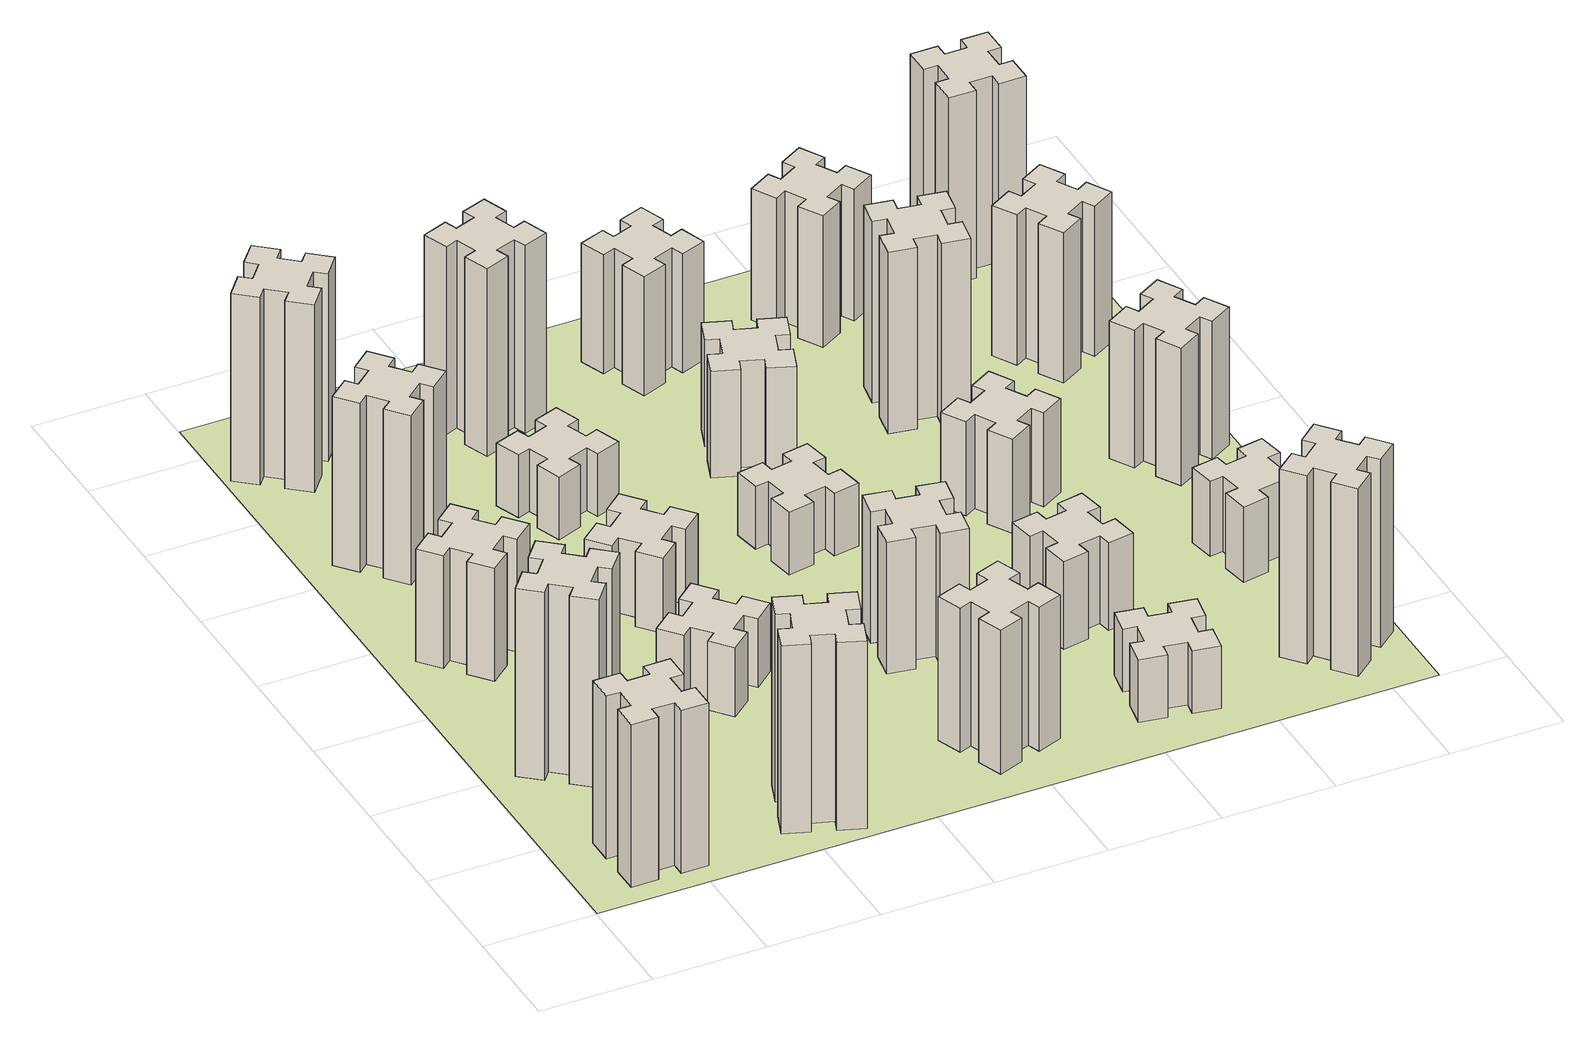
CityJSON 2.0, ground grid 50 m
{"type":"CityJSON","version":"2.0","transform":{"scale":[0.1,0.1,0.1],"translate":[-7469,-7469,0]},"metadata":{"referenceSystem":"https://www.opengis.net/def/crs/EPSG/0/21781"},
"CityObjects":{
"building1":{"type":"Building","attributes":{"class":"1000","function":"1000","usage":"1000","yearOfConstruction":2016,"roofType":"1000","measuredHeight":78,"storeysAboveGround":30,"storeysBelowGround":0},"geometry":[{"type":"Solid","lod":"1","boundaries":[[[[0,1,2,3,4,5,6,7,8,9,10,11,12,13,14,15,16,17,18,19]],[[17,16,20,21]],[[16,15,22,20]],[[15,14,23,22]],[[14,13,24,23]],[[13,12,25,24]],[[12,11,26,25]],[[11,10,27,26]],[[10,9,28,27]],[[9,8,29,28]],[[8,7,30,29]],[[7,6,31,30]],[[6,5,32,31]],[[5,4,33,32]],[[4,3,34,33]],[[3,2,35,34]],[[2,1,36,35]],[[1,0,37,36]],[[0,19,38,37]],[[19,18,39,38]],[[18,17,21,39]],[[24,25,26,27,28,29,30,31,32,33,34,35,36,37,38,39,21,20,22,23]]]]}]},
"building2":{"type":"Building","attributes":{"class":"1000","function":"1000","usage":"1000","yearOfConstruction":2016,"roofType":"1000","measuredHeight":90,"storeysAboveGround":30,"storeysBelowGround":0},"geometry":[{"type":"Solid","lod":"1","boundaries":[[[[40,41,42,43,44,45,46,47,48,49,50,51,52,53,54,55,56,57,58,59]],[[57,56,60,61]],[[56,55,62,60]],[[55,54,63,62]],[[54,53,64,63]],[[53,52,65,64]],[[52,51,66,65]],[[51,50,67,66]],[[50,49,68,67]],[[49,48,69,68]],[[48,47,70,69]],[[47,46,71,70]],[[46,45,72,71]],[[45,44,73,72]],[[44,43,74,73]],[[43,42,75,74]],[[42,41,76,75]],[[41,40,77,76]],[[40,59,78,77]],[[59,58,79,78]],[[58,57,61,79]],[[64,65,66,67,68,69,70,71,72,73,74,75,76,77,78,79,61,60,62,63]]]]}]},
"building3":{"type":"Building","attributes":{"class":"1000","function":"1000","usage":"1000","yearOfConstruction":2016,"roofType":"1000","measuredHeight":54,"storeysAboveGround":30,"storeysBelowGround":0},"geometry":[{"type":"Solid","lod":"1","boundaries":[[[[80,81,82,83,84,85,86,87,88,89,90,91,92,93,94,95,96,97,98,99]],[[97,96,100,101]],[[96,95,102,100]],[[95,94,103,102]],[[94,93,104,103]],[[93,92,105,104]],[[92,91,106,105]],[[91,90,107,106]],[[90,89,108,107]],[[89,88,109,108]],[[88,87,110,109]],[[87,86,111,110]],[[86,85,112,111]],[[85,84,113,112]],[[84,83,114,113]],[[83,82,115,114]],[[82,81,116,115]],[[81,80,117,116]],[[80,99,118,117]],[[99,98,119,118]],[[98,97,101,119]],[[104,105,106,107,108,109,110,111,112,113,114,115,116,117,118,119,101,100,102,103]]]]}]},
"building4":{"type":"Building","attributes":{"class":"1000","function":"1000","usage":"1000","yearOfConstruction":2016,"roofType":"1000","measuredHeight":81,"storeysAboveGround":30,"storeysBelowGround":0},"geometry":[{"type":"Solid","lod":"1","boundaries":[[[[120,121,122,123,124,125,126,127,128,129,130,131,132,133,134,135,136,137,138,139]],[[137,136,140,141]],[[136,135,142,140]],[[135,134,143,142]],[[134,133,144,143]],[[133,132,145,144]],[[132,131,146,145]],[[131,130,147,146]],[[130,129,148,147]],[[129,128,149,148]],[[128,127,150,149]],[[127,126,151,150]],[[126,125,152,151]],[[125,124,153,152]],[[124,123,154,153]],[[123,122,155,154]],[[122,121,156,155]],[[121,120,157,156]],[[120,139,158,157]],[[139,138,159,158]],[[138,137,141,159]],[[144,145,146,147,148,149,150,151,152,153,154,155,156,157,158,159,141,140,142,143]]]]}]},
"building5":{"type":"Building","attributes":{"class":"1000","function":"1000","usage":"1000","yearOfConstruction":2016,"roofType":"1000","measuredHeight":90,"storeysAboveGround":30,"storeysBelowGround":0},"geometry":[{"type":"Solid","lod":"1","boundaries":[[[[160,161,162,163,164,165,166,167,168,169,170,171,172,173,174,175,176,177,178,179]],[[177,176,180,181]],[[176,175,182,180]],[[175,174,183,182]],[[174,173,184,183]],[[173,172,185,184]],[[172,171,186,185]],[[171,170,187,186]],[[170,169,188,187]],[[169,168,189,188]],[[168,167,190,189]],[[167,166,191,190]],[[166,165,192,191]],[[165,164,193,192]],[[164,163,194,193]],[[163,162,195,194]],[[162,161,196,195]],[[161,160,197,196]],[[160,179,198,197]],[[179,178,199,198]],[[178,177,181,199]],[[184,185,186,187,188,189,190,191,192,193,194,195,196,197,198,199,181,180,182,183]]]]}]},
"building6":{"type":"Building","attributes":{"class":"1000","function":"1000","usage":"1000","yearOfConstruction":2016,"roofType":"1000","measuredHeight":90,"storeysAboveGround":30,"storeysBelowGround":0},"geometry":[{"type":"Solid","lod":"1","boundaries":[[[[200,201,202,203,204,205,206,207,208,209,210,211,212,213,214,215,216,217,218,219]],[[217,216,220,221]],[[216,215,222,220]],[[215,214,223,222]],[[214,213,224,223]],[[213,212,225,224]],[[212,211,226,225]],[[211,210,227,226]],[[210,209,228,227]],[[209,208,229,228]],[[208,207,230,229]],[[207,206,231,230]],[[206,205,232,231]],[[205,204,233,232]],[[204,203,234,233]],[[203,202,235,234]],[[202,201,236,235]],[[201,200,237,236]],[[200,219,238,237]],[[219,218,239,238]],[[218,217,221,239]],[[224,225,226,227,228,229,230,231,232,233,234,235,236,237,238,239,221,220,222,223]]]]}]},
"building7":{"type":"Building","attributes":{"class":"1000","function":"1000","usage":"1000","yearOfConstruction":2016,"roofType":"1000","measuredHeight":33,"storeysAboveGround":30,"storeysBelowGround":0},"geometry":[{"type":"Solid","lod":"1","boundaries":[[[[240,241,242,243,244,245,246,247,248,249,250,251,252,253,254,255,256,257,258,259]],[[257,256,260,261]],[[256,255,262,260]],[[255,254,263,262]],[[254,253,264,263]],[[253,252,265,264]],[[252,251,266,265]],[[251,250,267,266]],[[250,249,268,267]],[[249,248,269,268]],[[248,247,270,269]],[[247,246,271,270]],[[246,245,272,271]],[[245,244,273,272]],[[244,243,274,273]],[[243,242,275,274]],[[242,241,276,275]],[[241,240,277,276]],[[240,259,278,277]],[[259,258,279,278]],[[258,257,261,279]],[[264,265,266,267,268,269,270,271,272,273,274,275,276,277,278,279,261,260,262,263]]]]}]},
"building8":{"type":"Building","attributes":{"class":"1000","function":"1000","usage":"1000","yearOfConstruction":2016,"roofType":"1000","measuredHeight":36,"storeysAboveGround":30,"storeysBelowGround":0},"geometry":[{"type":"Solid","lod":"1","boundaries":[[[[280,281,282,283,284,285,286,287,288,289,290,291,292,293,294,295,296,297,298,299]],[[297,296,300,301]],[[296,295,302,300]],[[295,294,303,302]],[[294,293,304,303]],[[293,292,305,304]],[[292,291,306,305]],[[291,290,307,306]],[[290,289,308,307]],[[289,288,309,308]],[[288,287,310,309]],[[287,286,311,310]],[[286,285,312,311]],[[285,284,313,312]],[[284,283,314,313]],[[283,282,315,314]],[[282,281,316,315]],[[281,280,317,316]],[[280,299,318,317]],[[299,298,319,318]],[[298,297,301,319]],[[304,305,306,307,308,309,310,311,312,313,314,315,316,317,318,319,301,300,302,303]]]]}]},
"building9":{"type":"Building","attributes":{"class":"1000","function":"1000","usage":"1000","yearOfConstruction":2016,"roofType":"1000","measuredHeight":30,"storeysAboveGround":30,"storeysBelowGround":0},"geometry":[{"type":"Solid","lod":"1","boundaries":[[[[320,321,322,323,324,325,326,327,328,329,330,331,332,333,334,335,336,337,338,339]],[[337,336,340,341]],[[336,335,342,340]],[[335,334,343,342]],[[334,333,344,343]],[[333,332,345,344]],[[332,331,346,345]],[[331,330,347,346]],[[330,329,348,347]],[[329,328,349,348]],[[328,327,350,349]],[[327,326,351,350]],[[326,325,352,351]],[[325,324,353,352]],[[324,323,354,353]],[[323,322,355,354]],[[322,321,356,355]],[[321,320,357,356]],[[320,339,358,357]],[[339,338,359,358]],[[338,337,341,359]],[[344,345,346,347,348,349,350,351,352,353,354,355,356,357,358,359,341,340,342,343]]]]}]},
"building10":{"type":"Building","attributes":{"class":"1000","function":"1000","usage":"1000","yearOfConstruction":2016,"roofType":"1000","measuredHeight":69,"storeysAboveGround":30,"storeysBelowGround":0},"geometry":[{"type":"Solid","lod":"1","boundaries":[[[[360,361,362,363,364,365,366,367,368,369,370,371,372,373,374,375,376,377,378,379]],[[377,376,380,381]],[[376,375,382,380]],[[375,374,383,382]],[[374,373,384,383]],[[373,372,385,384]],[[372,371,386,385]],[[371,370,387,386]],[[370,369,388,387]],[[369,368,389,388]],[[368,367,390,389]],[[367,366,391,390]],[[366,365,392,391]],[[365,364,393,392]],[[364,363,394,393]],[[363,362,395,394]],[[362,361,396,395]],[[361,360,397,396]],[[360,379,398,397]],[[379,378,399,398]],[[378,377,381,399]],[[384,385,386,387,388,389,390,391,392,393,394,395,396,397,398,399,381,380,382,383]]]]}]},
"building11":{"type":"Building","attributes":{"class":"1000","function":"1000","usage":"1000","yearOfConstruction":2016,"roofType":"1000","measuredHeight":90,"storeysAboveGround":30,"storeysBelowGround":0},"geometry":[{"type":"Solid","lod":"1","boundaries":[[[[400,401,402,403,404,405,406,407,408,409,410,411,412,413,414,415,416,417,418,419]],[[417,416,420,421]],[[416,415,422,420]],[[415,414,423,422]],[[414,413,424,423]],[[413,412,425,424]],[[412,411,426,425]],[[411,410,427,426]],[[410,409,428,427]],[[409,408,429,428]],[[408,407,430,429]],[[407,406,431,430]],[[406,405,432,431]],[[405,404,433,432]],[[404,403,434,433]],[[403,402,435,434]],[[402,401,436,435]],[[401,400,437,436]],[[400,419,438,437]],[[419,418,439,438]],[[418,417,421,439]],[[424,425,426,427,428,429,430,431,432,433,434,435,436,437,438,439,421,420,422,423]]]]}]},
"building12":{"type":"Building","attributes":{"class":"1000","function":"1000","usage":"1000","yearOfConstruction":2016,"roofType":"1000","measuredHeight":63,"storeysAboveGround":30,"storeysBelowGround":0},"geometry":[{"type":"Solid","lod":"1","boundaries":[[[[440,441,442,443,444,445,446,447,448,449,450,451,452,453,454,455,456,457,458,459]],[[457,456,460,461]],[[456,455,462,460]],[[455,454,463,462]],[[454,453,464,463]],[[453,452,465,464]],[[452,451,466,465]],[[451,450,467,466]],[[450,449,468,467]],[[449,448,469,468]],[[448,447,470,469]],[[447,446,471,470]],[[446,445,472,471]],[[445,444,473,472]],[[444,443,474,473]],[[443,442,475,474]],[[442,441,476,475]],[[441,440,477,476]],[[440,459,478,477]],[[459,458,479,478]],[[458,457,461,479]],[[464,465,466,467,468,469,470,471,472,473,474,475,476,477,478,479,461,460,462,463]]]]}]},
"building13":{"type":"Building","attributes":{"class":"1000","function":"1000","usage":"1000","yearOfConstruction":2016,"roofType":"1000","measuredHeight":30,"storeysAboveGround":30,"storeysBelowGround":0},"geometry":[{"type":"Solid","lod":"1","boundaries":[[[[480,481,482,483,484,485,486,487,488,489,490,491,492,493,494,495,496,497,498,499]],[[497,496,500,501]],[[496,495,502,500]],[[495,494,503,502]],[[494,493,504,503]],[[493,492,505,504]],[[492,491,506,505]],[[491,490,507,506]],[[490,489,508,507]],[[489,488,509,508]],[[488,487,510,509]],[[487,486,511,510]],[[486,485,512,511]],[[485,484,513,512]],[[484,483,514,513]],[[483,482,515,514]],[[482,481,516,515]],[[481,480,517,516]],[[480,499,518,517]],[[499,498,519,518]],[[498,497,501,519]],[[504,505,506,507,508,509,510,511,512,513,514,515,516,517,518,519,501,500,502,503]]]]}]},
"building14":{"type":"Building","attributes":{"class":"1000","function":"1000","usage":"1000","yearOfConstruction":2016,"roofType":"1000","measuredHeight":51,"storeysAboveGround":30,"storeysBelowGround":0},"geometry":[{"type":"Solid","lod":"1","boundaries":[[[[520,521,522,523,524,525,526,527,528,529,530,531,532,533,534,535,536,537,538,539]],[[537,536,540,541]],[[536,535,542,540]],[[535,534,543,542]],[[534,533,544,543]],[[533,532,545,544]],[[532,531,546,545]],[[531,530,547,546]],[[530,529,548,547]],[[529,528,549,548]],[[528,527,550,549]],[[527,526,551,550]],[[526,525,552,551]],[[525,524,553,552]],[[524,523,554,553]],[[523,522,555,554]],[[522,521,556,555]],[[521,520,557,556]],[[520,539,558,557]],[[539,538,559,558]],[[538,537,541,559]],[[544,545,546,547,548,549,550,551,552,553,554,555,556,557,558,559,541,540,542,543]]]]}]},
"building15":{"type":"Building","attributes":{"class":"1000","function":"1000","usage":"1000","yearOfConstruction":2016,"roofType":"1000","measuredHeight":30,"storeysAboveGround":30,"storeysBelowGround":0},"geometry":[{"type":"Solid","lod":"1","boundaries":[[[[560,561,562,563,564,565,566,567,568,569,570,571,572,573,574,575,576,577,578,579]],[[577,576,580,581]],[[576,575,582,580]],[[575,574,583,582]],[[574,573,584,583]],[[573,572,585,584]],[[572,571,586,585]],[[571,570,587,586]],[[570,569,588,587]],[[569,568,589,588]],[[568,567,590,589]],[[567,566,591,590]],[[566,565,592,591]],[[565,564,593,592]],[[564,563,594,593]],[[563,562,595,594]],[[562,561,596,595]],[[561,560,597,596]],[[560,579,598,597]],[[579,578,599,598]],[[578,577,581,599]],[[584,585,586,587,588,589,590,591,592,593,594,595,596,597,598,599,581,580,582,583]]]]}]},
"building16":{"type":"Building","attributes":{"class":"1000","function":"1000","usage":"1000","yearOfConstruction":2016,"roofType":"1000","measuredHeight":57,"storeysAboveGround":30,"storeysBelowGround":0},"geometry":[{"type":"Solid","lod":"1","boundaries":[[[[600,601,602,603,604,605,606,607,608,609,610,611,612,613,614,615,616,617,618,619]],[[617,616,620,621]],[[616,615,622,620]],[[615,614,623,622]],[[614,613,624,623]],[[613,612,625,624]],[[612,611,626,625]],[[611,610,627,626]],[[610,609,628,627]],[[609,608,629,628]],[[608,607,630,629]],[[607,606,631,630]],[[606,605,632,631]],[[605,604,633,632]],[[604,603,634,633]],[[603,602,635,634]],[[602,601,636,635]],[[601,600,637,636]],[[600,619,638,637]],[[619,618,639,638]],[[618,617,621,639]],[[624,625,626,627,628,629,630,631,632,633,634,635,636,637,638,639,621,620,622,623]]]]}]},
"building17":{"type":"Building","attributes":{"class":"1000","function":"1000","usage":"1000","yearOfConstruction":2016,"roofType":"1000","measuredHeight":42,"storeysAboveGround":30,"storeysBelowGround":0},"geometry":[{"type":"Solid","lod":"1","boundaries":[[[[640,641,642,643,644,645,646,647,648,649,650,651,652,653,654,655,656,657,658,659]],[[657,656,660,661]],[[656,655,662,660]],[[655,654,663,662]],[[654,653,664,663]],[[653,652,665,664]],[[652,651,666,665]],[[651,650,667,666]],[[650,649,668,667]],[[649,648,669,668]],[[648,647,670,669]],[[647,646,671,670]],[[646,645,672,671]],[[645,644,673,672]],[[644,643,674,673]],[[643,642,675,674]],[[642,641,676,675]],[[641,640,677,676]],[[640,659,678,677]],[[659,658,679,678]],[[658,657,661,679]],[[664,665,666,667,668,669,670,671,672,673,674,675,676,677,678,679,661,660,662,663]]]]}]},
"building18":{"type":"Building","attributes":{"class":"1000","function":"1000","usage":"1000","yearOfConstruction":2016,"roofType":"1000","measuredHeight":45,"storeysAboveGround":30,"storeysBelowGround":0},"geometry":[{"type":"Solid","lod":"1","boundaries":[[[[680,681,682,683,684,685,686,687,688,689,690,691,692,693,694,695,696,697,698,699]],[[697,696,700,701]],[[696,695,702,700]],[[695,694,703,702]],[[694,693,704,703]],[[693,692,705,704]],[[692,691,706,705]],[[691,690,707,706]],[[690,689,708,707]],[[689,688,709,708]],[[688,687,710,709]],[[687,686,711,710]],[[686,685,712,711]],[[685,684,713,712]],[[684,683,714,713]],[[683,682,715,714]],[[682,681,716,715]],[[681,680,717,716]],[[680,699,718,717]],[[699,698,719,718]],[[698,697,701,719]],[[704,705,706,707,708,709,710,711,712,713,714,715,716,717,718,719,701,700,702,703]]]]}]},
"building19":{"type":"Building","attributes":{"class":"1000","function":"1000","usage":"1000","yearOfConstruction":2016,"roofType":"1000","measuredHeight":87,"storeysAboveGround":30,"storeysBelowGround":0},"geometry":[{"type":"Solid","lod":"1","boundaries":[[[[720,721,722,723,724,725,726,727,728,729,730,731,732,733,734,735,736,737,738,739]],[[737,736,740,741]],[[736,735,742,740]],[[735,734,743,742]],[[734,733,744,743]],[[733,732,745,744]],[[732,731,746,745]],[[731,730,747,746]],[[730,729,748,747]],[[729,728,749,748]],[[728,727,750,749]],[[727,726,751,750]],[[726,725,752,751]],[[725,724,753,752]],[[724,723,754,753]],[[723,722,755,754]],[[722,721,756,755]],[[721,720,757,756]],[[720,739,758,757]],[[739,738,759,758]],[[738,737,741,759]],[[744,745,746,747,748,749,750,751,752,753,754,755,756,757,758,759,741,740,742,743]]]]}]},
"building20":{"type":"Building","attributes":{"class":"1000","function":"1000","usage":"1000","yearOfConstruction":2016,"roofType":"1000","measuredHeight":90,"storeysAboveGround":30,"storeysBelowGround":0},"geometry":[{"type":"Solid","lod":"1","boundaries":[[[[760,761,762,763,764,765,766,767,768,769,770,771,772,773,774,775,776,777,778,779]],[[777,776,780,781]],[[776,775,782,780]],[[775,774,783,782]],[[774,773,784,783]],[[773,772,785,784]],[[772,771,786,785]],[[771,770,787,786]],[[770,769,788,787]],[[769,768,789,788]],[[768,767,790,789]],[[767,766,791,790]],[[766,765,792,791]],[[765,764,793,792]],[[764,763,794,793]],[[763,762,795,794]],[[762,761,796,795]],[[761,760,797,796]],[[760,779,798,797]],[[779,778,799,798]],[[778,777,781,799]],[[784,785,786,787,788,789,790,791,792,793,794,795,796,797,798,799,781,780,782,783]]]]}]},
"building21":{"type":"Building","attributes":{"class":"1000","function":"1000","usage":"1000","yearOfConstruction":2016,"roofType":"1000","measuredHeight":63,"storeysAboveGround":30,"storeysBelowGround":0},"geometry":[{"type":"Solid","lod":"1","boundaries":[[[[800,801,802,803,804,805,806,807,808,809,810,811,812,813,814,815,816,817,818,819]],[[817,816,820,821]],[[816,815,822,820]],[[815,814,823,822]],[[814,813,824,823]],[[813,812,825,824]],[[812,811,826,825]],[[811,810,827,826]],[[810,809,828,827]],[[809,808,829,828]],[[808,807,830,829]],[[807,806,831,830]],[[806,805,832,831]],[[805,804,833,832]],[[804,803,834,833]],[[803,802,835,834]],[[802,801,836,835]],[[801,800,837,836]],[[800,819,838,837]],[[819,818,839,838]],[[818,817,821,839]],[[824,825,826,827,828,829,830,831,832,833,834,835,836,837,838,839,821,820,822,823]]]]}]},
"building22":{"type":"Building","attributes":{"class":"1000","function":"1000","usage":"1000","yearOfConstruction":2016,"roofType":"1000","measuredHeight":36,"storeysAboveGround":30,"storeysBelowGround":0},"geometry":[{"type":"Solid","lod":"1","boundaries":[[[[840,841,842,843,844,845,846,847,848,849,850,851,852,853,854,855,856,857,858,859]],[[857,856,860,861]],[[856,855,862,860]],[[855,854,863,862]],[[854,853,864,863]],[[853,852,865,864]],[[852,851,866,865]],[[851,850,867,866]],[[850,849,868,867]],[[849,848,869,868]],[[848,847,870,869]],[[847,846,871,870]],[[846,845,872,871]],[[845,844,873,872]],[[844,843,874,873]],[[843,842,875,874]],[[842,841,876,875]],[[841,840,877,876]],[[840,859,878,877]],[[859,858,879,878]],[[858,857,861,879]],[[864,865,866,867,868,869,870,871,872,873,874,875,876,877,878,879,861,860,862,863]]]]}]},
"building23":{"type":"Building","attributes":{"class":"1000","function":"1000","usage":"1000","yearOfConstruction":2016,"roofType":"1000","measuredHeight":66,"storeysAboveGround":30,"storeysBelowGround":0},"geometry":[{"type":"Solid","lod":"1","boundaries":[[[[880,881,882,883,884,885,886,887,888,889,890,891,892,893,894,895,896,897,898,899]],[[897,896,900,901]],[[896,895,902,900]],[[895,894,903,902]],[[894,893,904,903]],[[893,892,905,904]],[[892,891,906,905]],[[891,890,907,906]],[[890,889,908,907]],[[889,888,909,908]],[[888,887,910,909]],[[887,886,911,910]],[[886,885,912,911]],[[885,884,913,912]],[[884,883,914,913]],[[883,882,915,914]],[[882,881,916,915]],[[881,880,917,916]],[[880,899,918,917]],[[899,898,919,918]],[[898,897,901,919]],[[904,905,906,907,908,909,910,911,912,913,914,915,916,917,918,919,901,900,902,903]]]]}]},
"building24":{"type":"Building","attributes":{"class":"1000","function":"1000","usage":"1000","yearOfConstruction":2016,"roofType":"1000","measuredHeight":72,"storeysAboveGround":30,"storeysBelowGround":0},"geometry":[{"type":"Solid","lod":"1","boundaries":[[[[920,921,922,923,924,925,926,927,928,929,930,931,932,933,934,935,936,937,938,939]],[[937,936,940,941]],[[936,935,942,940]],[[935,934,943,942]],[[934,933,944,943]],[[933,932,945,944]],[[932,931,946,945]],[[931,930,947,946]],[[930,929,948,947]],[[929,928,949,948]],[[928,927,950,949]],[[927,926,951,950]],[[926,925,952,951]],[[925,924,953,952]],[[924,923,954,953]],[[923,922,955,954]],[[922,921,956,955]],[[921,920,957,956]],[[920,939,958,957]],[[939,938,959,958]],[[938,937,941,959]],[[944,945,946,947,948,949,950,951,952,953,954,955,956,957,958,959,941,940,942,943]]]]}]},
"building25":{"type":"Building","attributes":{"class":"1000","function":"1000","usage":"1000","yearOfConstruction":2016,"roofType":"1000","measuredHeight":90,"storeysAboveGround":30,"storeysBelowGround":0},"geometry":[{"type":"Solid","lod":"1","boundaries":[[[[960,961,962,963,964,965,966,967,968,969,970,971,972,973,974,975,976,977,978,979]],[[977,976,980,981]],[[976,975,982,980]],[[975,974,983,982]],[[974,973,984,983]],[[973,972,985,984]],[[972,971,986,985]],[[971,970,987,986]],[[970,969,988,987]],[[969,968,989,988]],[[968,967,990,989]],[[967,966,991,990]],[[966,965,992,991]],[[965,964,993,992]],[[964,963,994,993]],[[963,962,995,994]],[[962,961,996,995]],[[961,960,997,996]],[[960,979,998,997]],[[979,978,999,998]],[[978,977,981,999]],[[984,985,986,987,988,989,990,991,992,993,994,995,996,997,998,999,981,980,982,983]]]]}]},
"landuse1":{"type":"LandUse","attributes":{"name":"plot1","function":"1010"},"geometry":[{"type":"MultiSurface","lod":"1","boundaries":[[[1000,1001,1002,1003]]]}]}
},
"vertices":[
[265,325,0],[265,225,0],[205,225,0],[205,105,0],[325,105,0],[325,165,0],[425,165,0],[425,105,0],[545,105,0],[545,225,0],[485,225,0],[485,325,0],[545,325,0],[545,445,0],[425,445,0],[425,385,0],[325,385,0],[325,445,0],[205,445,0],[205,325,0],[325,385,780],[325,445,780],[425,385,780],[425,445,780],[545,445,780],[545,325,780],[485,325,780],[485,225,780],[545,225,780],[545,105,780],[425,105,780],[425,165,780],[325,165,780],[325,105,780],[205,105,780],[205,225,780],[265,225,780],[265,325,780],[205,325,780],[205,445,780],
[484,1067,0],[408,1132,0],[446,1178,0],[354,1255,0],[277,1163,0],[323,1124,0],[259,1048,0],[213,1086,0],[136,994,0],[228,917,0],[266,963,0],[343,899,0],[304,853,0],[396,776,0],[473,868,0],[427,906,0],[492,983,0],[538,944,0],[615,1036,0],[523,1113,0],[492,983,900],[538,944,900],[427,906,900],[473,868,900],[396,776,900],[304,853,900],[343,899,900],[266,963,900],[228,917,900],[136,994,900],[213,1086,900],[259,1048,900],[323,1124,900],[277,1163,900],[354,1255,900],[446,1178,900],[408,1132,900],[484,1067,900],[523,1113,900],[615,1036,900],
[492,1888,0],[427,1964,0],[473,2003,0],[396,2095,0],[304,2018,0],[343,1972,0],[266,1907,0],[228,1953,0],[136,1876,0],[213,1784,0],[259,1823,0],[323,1746,0],[277,1708,0],[354,1616,0],[446,1693,0],[408,1739,0],[484,1803,0],[523,1757,0],[615,1834,0],[538,1926,0],[484,1803,540],[523,1757,540],[408,1739,540],[446,1693,540],[354,1616,540],[277,1708,540],[323,1746,540],[259,1823,540],[213,1784,540],[136,1876,540],[228,1953,540],[266,1907,540],[343,1972,540],[304,2018,540],[396,2095,540],[473,2003,540],[427,1964,540],[492,1888,540],[538,1926,540],[615,1834,540],
[343,2712,0],[266,2647,0],[228,2693,0],[136,2616,0],[213,2524,0],[259,2563,0],[323,2486,0],[277,2448,0],[354,2356,0],[446,2433,0],[408,2479,0],[484,2543,0],[523,2497,0],[615,2574,0],[538,2666,0],[492,2628,0],[427,2704,0],[473,2743,0],[396,2835,0],[304,2758,0],[427,2704,810],[473,2743,810],[492,2628,810],[538,2666,810],[615,2574,810],[523,2497,810],[484,2543,810],[408,2479,810],[446,2433,810],[354,2356,810],[277,2448,810],[323,2486,810],[259,2563,810],[213,2524,810],[136,2616,810],[228,2693,810],[266,2647,810],[343,2712,810],[304,2758,810],[396,2835,810],
[1029,360,0],[995,266,0],[939,287,0],[897,174,0],[1010,133,0],[1031,189,0],[1125,155,0],[1104,99,0],[1217,57,0],[1258,170,0],[1202,191,0],[1236,285,0],[1292,264,0],[1333,377,0],[1220,418,0],[1200,362,0],[1106,396,0],[1127,452,0],[1014,493,0],[973,380,0],[1106,396,900],[1127,452,900],[1200,362,900],[1220,418,900],[1333,377,900],[1292,264,900],[1236,285,900],[1202,191,900],[1258,170,900],[1217,57,900],[1104,99,900],[1125,155,900],[1031,189,900],[1010,133,900],[897,174,900],[939,287,900],[995,266,900],[1029,360,900],[973,380,900],[1014,493,900],
[384,3387,0],[308,3452,0],[346,3498,0],[254,3575,0],[177,3483,0],[223,3444,0],[159,3368,0],[113,3406,0],[36,3314,0],[128,3237,0],[166,3283,0],[243,3219,0],[204,3173,0],[296,3096,0],[373,3188,0],[327,3226,0],[392,3303,0],[438,3264,0],[515,3356,0],[423,3433,0],[392,3303,900],[438,3264,900],[327,3226,900],[373,3188,900],[296,3096,900],[204,3173,900],[243,3219,900],[166,3283,900],[128,3237,900],[36,3314,900],[113,3406,900],[159,3368,900],[223,3444,900],[177,3483,900],[254,3575,900],[346,3498,900],[308,3452,900],[384,3387,900],[423,3433,900],[515,3356,900],
[1083,1332,0],[1006,1267,0],[968,1313,0],[876,1236,0],[953,1144,0],[999,1183,0],[1063,1106,0],[1017,1068,0],[1094,976,0],[1186,1053,0],[1148,1099,0],[1224,1163,0],[1263,1117,0],[1355,1194,0],[1278,1286,0],[1232,1248,0],[1167,1324,0],[1213,1363,0],[1136,1455,0],[1044,1378,0],[1167,1324,330],[1213,1363,330],[1232,1248,330],[1278,1286,330],[1355,1194,330],[1263,1117,330],[1224,1163,330],[1148,1099,330],[1186,1053,330],[1094,976,330],[1017,1068,330],[1063,1106,330],[999,1183,330],[953,1144,330],[876,1236,330],[968,1313,330],[1006,1267,330],[1083,1332,330],[1044,1378,330],[1136,1455,330],
[1232,1888,0],[1167,1964,0],[1213,2003,0],[1136,2095,0],[1044,2018,0],[1083,1972,0],[1006,1907,0],[968,1953,0],[876,1876,0],[953,1784,0],[999,1823,0],[1063,1746,0],[1017,1708,0],[1094,1616,0],[1186,1693,0],[1148,1739,0],[1224,1803,0],[1263,1757,0],[1355,1834,0],[1278,1926,0],[1224,1803,360],[1263,1757,360],[1148,1739,360],[1186,1693,360],[1094,1616,360],[1017,1708,360],[1063,1746,360],[999,1823,360],[953,1784,360],[876,1876,360],[968,1953,360],[1006,1907,360],[1083,1972,360],[1044,2018,360],[1136,2095,360],[1213,2003,360],[1167,1964,360],[1232,1888,360],[1278,1926,360],[1355,1834,360],
[1106,2475,0],[1200,2509,0],[1220,2453,0],[1333,2494,0],[1292,2607,0],[1236,2586,0],[1202,2680,0],[1258,2700,0],[1217,2813,0],[1104,2772,0],[1125,2716,0],[1031,2682,0],[1010,2738,0],[897,2697,0],[939,2584,0],[995,2605,0],[1029,2511,0],[973,2490,0],[1014,2377,0],[1127,2419,0],[1029,2511,300],[973,2490,300],[995,2605,300],[939,2584,300],[897,2697,300],[1010,2738,300],[1031,2682,300],[1125,2716,300],[1104,2772,300],[1217,2813,300],[1258,2700,300],[1202,2680,300],[1236,2586,300],[1292,2607,300],[1333,2494,300],[1220,2453,300],[1200,2509,300],[1106,2475,300],[1127,2419,300],[1014,2377,300],
[1965,496,0],[1871,462,0],[1850,518,0],[1737,477,0],[1779,364,0],[1835,385,0],[1869,291,0],[1813,270,0],[1854,157,0],[1967,199,0],[1946,255,0],[2040,289,0],[2060,233,0],[2173,274,0],[2132,387,0],[2076,366,0],[2042,460,0],[2098,480,0],[2057,593,0],[1944,552,0],[2042,460,690],[2098,480,690],[2076,366,690],[2132,387,690],[2173,274,690],[2060,233,690],[2040,289,690],[1946,255,690],[1967,199,690],[1854,157,690],[1813,270,690],[1869,291,690],[1835,385,690],[1779,364,690],[1737,477,690],[1850,518,690],[1871,462,690],[1965,496,690],[1944,552,690],[2057,593,690],
[1125,3356,0],[1031,3322,0],[1010,3378,0],[897,3337,0],[939,3224,0],[995,3245,0],[1029,3151,0],[973,3130,0],[1014,3017,0],[1127,3059,0],[1106,3115,0],[1200,3149,0],[1220,3093,0],[1333,3134,0],[1292,3247,0],[1236,3226,0],[1202,3320,0],[1258,3340,0],[1217,3453,0],[1104,3412,0],[1202,3320,900],[1258,3340,900],[1236,3226,900],[1292,3247,900],[1333,3134,900],[1220,3093,900],[1200,3149,900],[1106,3115,900],[1127,3059,900],[1014,3017,900],[973,3130,900],[1029,3151,900],[995,3245,900],[939,3224,900],[897,3337,900],[1010,3378,900],[1031,3322,900],[1125,3356,900],[1104,3412,900],[1217,3453,900],
[2055,1047,0],[2072,1145,0],[2131,1135,0],[2152,1253,0],[2034,1274,0],[2024,1215,0],[1925,1232,0],[1936,1291,0],[1817,1312,0],[1797,1194,0],[1856,1184,0],[1838,1085,0],[1779,1096,0],[1758,977,0],[1877,957,0],[1887,1016,0],[1985,998,0],[1975,939,0],[2093,918,0],[2114,1037,0],[1985,998,630],[1975,939,630],[1887,1016,630],[1877,957,630],[1758,977,630],[1779,1096,630],[1838,1085,630],[1856,1184,630],[1797,1194,630],[1817,1312,630],[1936,1291,630],[1925,1232,630],[2024,1215,630],[2034,1274,630],[2152,1253,630],[2131,1135,630],[2072,1145,630],[2055,1047,630],[2114,1037,630],[2093,918,630],
[1972,1925,0],[1955,2024,0],[2014,2034,0],[1993,2152,0],[1875,2131,0],[1885,2072,0],[1787,2055,0],[1777,2114,0],[1658,2093,0],[1679,1975,0],[1738,1985,0],[1756,1887,0],[1697,1877,0],[1717,1758,0],[1836,1779,0],[1825,1838,0],[1924,1856,0],[1934,1797,0],[2052,1817,0],[2031,1936,0],[1924,1856,300],[1934,1797,300],[1825,1838,300],[1836,1779,300],[1717,1758,300],[1697,1877,300],[1756,1887,300],[1738,1985,300],[1679,1975,300],[1658,2093,300],[1777,2114,300],[1787,2055,300],[1885,2072,300],[1875,2131,300],[1993,2152,300],[2014,2034,300],[1955,2024,300],[1972,1925,300],[2031,1936,300],[2052,1817,300],
[2040,2682,0],[1946,2716,0],[1967,2772,0],[1854,2813,0],[1813,2700,0],[1869,2680,0],[1835,2586,0],[1779,2607,0],[1737,2494,0],[1850,2453,0],[1871,2509,0],[1965,2475,0],[1944,2419,0],[2057,2377,0],[2098,2490,0],[2042,2511,0],[2076,2605,0],[2132,2584,0],[2173,2697,0],[2060,2738,0],[2076,2605,510],[2132,2584,510],[2042,2511,510],[2098,2490,510],[2057,2377,510],[1944,2419,510],[1965,2475,510],[1871,2509,510],[1850,2453,510],[1737,2494,510],[1779,2607,510],[1835,2586,510],[1869,2680,510],[1813,2700,510],[1854,2813,510],[1967,2772,510],[1946,2716,510],[2040,2682,510],[2060,2738,510],[2173,2697,510],
[2596,444,0],[2578,345,0],[2519,356,0],[2498,237,0],[2617,217,0],[2627,276,0],[2725,258,0],[2715,199,0],[2833,178,0],[2854,297,0],[2795,307,0],[2812,405,0],[2871,395,0],[2892,513,0],[2774,534,0],[2764,475,0],[2665,492,0],[2676,551,0],[2557,572,0],[2537,454,0],[2665,492,300],[2676,551,300],[2764,475,300],[2774,534,300],[2892,513,300],[2871,395,300],[2812,405,300],[2795,307,300],[2854,297,300],[2833,178,300],[2715,199,300],[2725,258,300],[2627,276,300],[2617,217,300],[2498,237,300],[2519,356,300],[2578,345,300],[2596,444,300],[2537,454,300],[2557,572,300],
[1846,3215,0],[1940,3249,0],[1960,3193,0],[2073,3234,0],[2032,3347,0],[1976,3326,0],[1942,3420,0],[1998,3440,0],[1957,3553,0],[1844,3512,0],[1865,3456,0],[1771,3422,0],[1750,3478,0],[1637,3437,0],[1679,3324,0],[1735,3345,0],[1769,3251,0],[1713,3230,0],[1754,3117,0],[1867,3159,0],[1769,3251,570],[1713,3230,570],[1735,3345,570],[1679,3324,570],[1637,3437,570],[1750,3478,570],[1771,3422,570],[1865,3456,570],[1844,3512,570],[1957,3553,570],[1998,3440,570],[1942,3420,570],[1976,3326,570],[2032,3347,570],[2073,3234,570],[1960,3193,570],[1940,3249,570],[1846,3215,570],[1867,3159,570],[1754,3117,570],
[2625,1132,0],[2527,1115,0],[2517,1174,0],[2398,1153,0],[2419,1035,0],[2478,1045,0],[2496,947,0],[2437,937,0],[2457,818,0],[2576,839,0],[2565,898,0],[2664,916,0],[2674,857,0],[2792,877,0],[2771,996,0],[2712,985,0],[2695,1084,0],[2754,1094,0],[2733,1212,0],[2615,1191,0],[2695,1084,420],[2754,1094,420],[2712,985,420],[2771,996,420],[2792,877,420],[2674,857,420],[2664,916,420],[2565,898,420],[2576,839,420],[2457,818,420],[2437,937,420],[2496,947,420],[2478,1045,420],[2419,1035,420],[2398,1153,420],[2517,1174,420],[2527,1115,420],[2625,1132,420],[2615,1191,420],[2733,1212,420],
[2575,1844,0],[2625,1757,0],[2573,1727,0],[2633,1623,0],[2737,1683,0],[2707,1735,0],[2794,1785,0],[2824,1733,0],[2928,1793,0],[2868,1897,0],[2816,1867,0],[2766,1954,0],[2818,1984,0],[2758,2088,0],[2654,2028,0],[2684,1976,0],[2597,1926,0],[2567,1978,0],[2463,1918,0],[2523,1814,0],[2597,1926,450],[2567,1978,450],[2684,1976,450],[2654,2028,450],[2758,2088,450],[2818,1984,450],[2766,1954,450],[2816,1867,450],[2868,1897,450],[2928,1793,450],[2824,1733,450],[2794,1785,450],[2707,1735,450],[2737,1683,450],[2633,1623,450],[2573,1727,450],[2625,1757,450],[2575,1844,450],[2523,1814,450],[2463,1918,450],
[2627,2496,0],[2725,2478,0],[2715,2419,0],[2833,2398,0],[2854,2517,0],[2795,2527,0],[2812,2625,0],[2871,2615,0],[2892,2733,0],[2774,2754,0],[2764,2695,0],[2665,2712,0],[2676,2771,0],[2557,2792,0],[2537,2674,0],[2596,2664,0],[2578,2565,0],[2519,2576,0],[2498,2457,0],[2617,2437,0],[2578,2565,870],[2519,2576,870],[2596,2664,870],[2537,2674,870],[2557,2792,870],[2676,2771,870],[2665,2712,870],[2764,2695,870],[2774,2754,870],[2892,2733,870],[2871,2615,870],[2812,2625,870],[2795,2527,870],[2854,2517,870],[2833,2398,870],[2715,2419,870],[2725,2478,870],[2627,2496,870],[2617,2437,870],[2498,2457,870],
[3468,259,0],[3544,323,0],[3583,277,0],[3675,354,0],[3598,446,0],[3552,408,0],[3487,484,0],[3533,523,0],[3456,615,0],[3364,538,0],[3403,492,0],[3326,427,0],[3288,473,0],[3196,396,0],[3273,304,0],[3319,343,0],[3383,266,0],[3337,228,0],[3414,136,0],[3506,213,0],[3383,266,900],[3337,228,900],[3319,343,900],[3273,304,900],[3196,396,900],[3288,473,900],[3326,427,900],[3403,492,900],[3364,538,900],[3456,615,900],[3533,523,900],[3487,484,900],[3552,408,900],[3598,446,900],[3675,354,900],[3583,277,900],[3544,323,900],[3468,259,900],[3506,213,900],[3414,136,900],
[2716,3347,0],[2666,3434,0],[2718,3464,0],[2658,3568,0],[2554,3508,0],[2584,3456,0],[2497,3406,0],[2467,3458,0],[2363,3398,0],[2423,3294,0],[2475,3324,0],[2525,3237,0],[2473,3207,0],[2533,3103,0],[2637,3163,0],[2607,3215,0],[2694,3265,0],[2724,3213,0],[2828,3273,0],[2768,3377,0],[2694,3265,630],[2724,3213,630],[2607,3215,630],[2637,3163,630],[2533,3103,630],[2473,3207,630],[2525,3237,630],[2475,3324,630],[2423,3294,630],[2363,3398,630],[2467,3458,630],[2497,3406,630],[2584,3456,630],[2554,3508,630],[2658,3568,630],[2718,3464,630],[2666,3434,630],[2716,3347,630],[2768,3377,630],[2828,3273,630],
[3465,1232,0],[3367,1215,0],[3357,1274,0],[3238,1253,0],[3259,1135,0],[3318,1145,0],[3336,1047,0],[3277,1037,0],[3297,918,0],[3416,939,0],[3405,998,0],[3504,1016,0],[3514,957,0],[3632,977,0],[3611,1096,0],[3552,1085,0],[3535,1184,0],[3594,1194,0],[3573,1312,0],[3455,1291,0],[3535,1184,360],[3594,1194,360],[3552,1085,360],[3611,1096,360],[3632,977,360],[3514,957,360],[3504,1016,360],[3405,998,360],[3416,939,360],[3297,918,360],[3277,1037,360],[3336,1047,360],[3318,1145,360],[3259,1135,360],[3238,1253,360],[3357,1274,360],[3367,1215,360],[3465,1232,360],[3455,1291,360],[3573,1312,360],
[3556,1867,0],[3506,1954,0],[3558,1984,0],[3498,2088,0],[3394,2028,0],[3424,1976,0],[3337,1926,0],[3307,1978,0],[3203,1918,0],[3263,1814,0],[3315,1844,0],[3365,1757,0],[3313,1727,0],[3373,1623,0],[3477,1683,0],[3447,1735,0],[3534,1785,0],[3564,1733,0],[3668,1793,0],[3608,1897,0],[3534,1785,660],[3564,1733,660],[3447,1735,660],[3477,1683,660],[3373,1623,660],[3313,1727,660],[3365,1757,660],[3315,1844,660],[3263,1814,660],[3203,1918,660],[3307,1978,660],[3337,1926,660],[3424,1976,660],[3394,2028,660],[3498,2088,660],[3558,1984,660],[3506,1954,660],[3556,1867,660],[3608,1897,660],[3668,1793,660],
[3456,2707,0],[3406,2794,0],[3458,2824,0],[3398,2928,0],[3294,2868,0],[3324,2816,0],[3237,2766,0],[3207,2818,0],[3103,2758,0],[3163,2654,0],[3215,2684,0],[3265,2597,0],[3213,2567,0],[3273,2463,0],[3377,2523,0],[3347,2575,0],[3434,2625,0],[3464,2573,0],[3568,2633,0],[3508,2737,0],[3434,2625,720],[3464,2573,720],[3347,2575,720],[3377,2523,720],[3273,2463,720],[3213,2567,720],[3265,2597,720],[3215,2684,720],[3163,2654,720],[3103,2758,720],[3207,2818,720],[3237,2766,720],[3324,2816,720],[3294,2868,720],[3398,2928,720],[3458,2824,720],[3406,2794,720],[3456,2707,720],[3508,2737,720],[3568,2633,720],
[3285,3325,0],[3385,3325,0],[3385,3265,0],[3505,3265,0],[3505,3385,0],[3445,3385,0],[3445,3485,0],[3505,3485,0],[3505,3605,0],[3385,3605,0],[3385,3545,0],[3285,3545,0],[3285,3605,0],[3165,3605,0],[3165,3485,0],[3225,3485,0],[3225,3385,0],[3165,3385,0],[3165,3265,0],[3285,3265,0],[3225,3385,900],[3165,3385,900],[3225,3485,900],[3165,3485,900],[3165,3605,900],[3285,3605,900],[3285,3545,900],[3385,3545,900],[3385,3605,900],[3505,3605,900],[3505,3485,900],[3445,3485,900],[3445,3385,900],[3505,3385,900],[3505,3265,900],[3385,3265,900],[3385,3325,900],[3285,3325,900],[3285,3265,900],[3165,3265,900],
[5,3705,0],[3705,3705,0],[3705,5,0],[5,5,0]
]}
